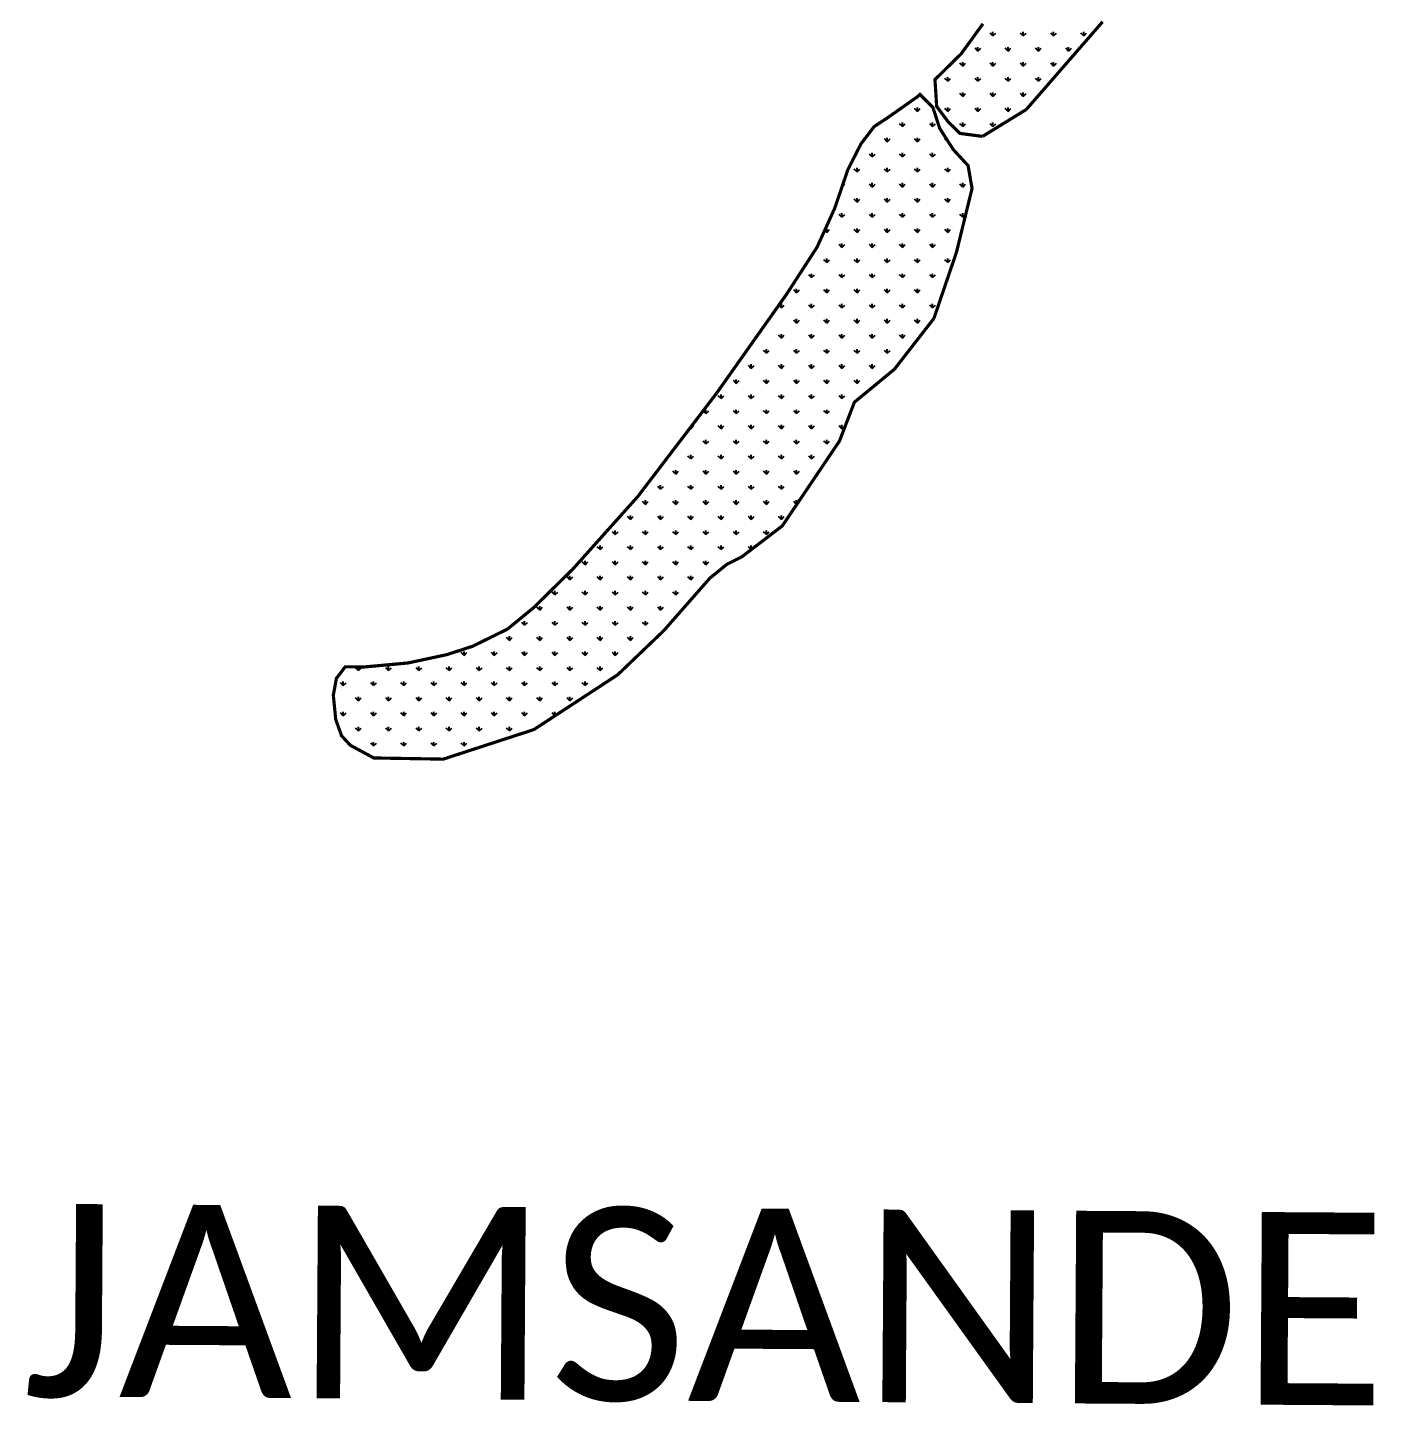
# Model space of a CAD drawing. Header units: metres. Extents: x 325786 to 333768, y 1808927 to 1815015.
# Drawn here: x 328735 to 329996, y 1811924 to 1813213 of the extents above; entities that cross this region are included whole.
import ezdxf

# ---------------------------------------------------------------- set-up
doc = ezdxf.new("R2010")
doc.units = ezdxf.units.M
doc.layers.add('MANGROOVES', color=112, linetype='Continuous')
doc.layers.add('VILLAGE NAME', color=250, linetype='Continuous')

msp = doc.modelspace()

# ---------------------------------------------------------------- linework, layer by layer
at = {"layer": 'MANGROOVES', "linetype": 'Continuous'}
for p, q in [((329639, 1813205.6), (329636.4, 1813208.3)), ((329639, 1813205.6), (329639, 1813209.4)), ((329639, 1813205.6), (329641.7, 1813208.3)), ((329667.3, 1813205.6), (329664.7, 1813208.3)), ((329667.3, 1813205.6), (329667.3, 1813209.4)), ((329667.3, 1813205.6), (329670, 1813208.3)), ((329695.6, 1813205.6), (329693, 1813208.3)), ((329695.6, 1813205.6), (329695.6, 1813209.4)), ((329695.6, 1813205.6), (329698.3, 1813208.3)), ((329723.9, 1813205.6), (329721.2, 1813208.3)), ((329723.9, 1813205.6), (329723.9, 1813209.4)), ((329723.9, 1813205.6), (329726.5, 1813208.3)), ((329624.9, 1813191.5), (329622.2, 1813194.1)), ((329624.9, 1813191.5), (329624.9, 1813195.2)), ((329624.9, 1813191.5), (329627.5, 1813194.1)), ((329653.2, 1813191.5), (329650.5, 1813194.1)), ((329653.2, 1813191.5), (329653.2, 1813195.2)), ((329653.2, 1813191.5), (329655.8, 1813194.1)), ((329681.5, 1813191.5), (329678.8, 1813194.1)), ((329681.5, 1813191.5), (329681.5, 1813195.2)), ((329681.5, 1813191.5), (329684.1, 1813194.1)), ((329709.7, 1813191.5), (329707.1, 1813194.1)), ((329709.7, 1813191.5), (329709.7, 1813195.2)), ((329709.7, 1813191.5), (329712.4, 1813194.1)), ((329610.8, 1813177.4), (329610.8, 1813181.1)), ((329639, 1813177.4), (329639, 1813181.1)), ((329667.3, 1813177.4), (329667.3, 1813181.1)), ((329695.6, 1813177.4), (329695.6, 1813181.1)), ((329610.8, 1813177.4), (329608.1, 1813180)), ((329610.8, 1813177.4), (329613.4, 1813180)), ((329639, 1813177.4), (329636.4, 1813180)), ((329639, 1813177.4), (329641.7, 1813180)), ((329667.3, 1813177.4), (329664.7, 1813180)), ((329667.3, 1813177.4), (329670, 1813180)), ((329695.6, 1813177.4), (329693, 1813180)), ((329695.6, 1813177.4), (329698.3, 1813180)), ((329596.6, 1813163.2), (329594, 1813165.9)), ((329596.6, 1813163.2), (329596.6, 1813167)), ((329596.6, 1813163.2), (329599.3, 1813165.9)), ((329624.9, 1813163.2), (329622.2, 1813165.9)), ((329624.9, 1813163.2), (329624.9, 1813167)), ((329624.9, 1813163.2), (329627.5, 1813165.9)), ((329653.2, 1813163.2), (329650.5, 1813165.9)), ((329653.2, 1813163.2), (329653.2, 1813167)), ((329653.2, 1813163.2), (329655.8, 1813165.9)), ((329681.5, 1813163.2), (329678.8, 1813165.9)), ((329681.5, 1813163.2), (329681.5, 1813167)), ((329681.5, 1813163.2), (329684.1, 1813165.9)), ((329610.8, 1813149.1), (329608.1, 1813151.7)), ((329610.8, 1813149.1), (329610.8, 1813152.8)), ((329610.8, 1813149.1), (329613.4, 1813151.7)), ((329639, 1813149.1), (329636.4, 1813151.7)), ((329639, 1813149.1), (329639, 1813152.8)), ((329639, 1813149.1), (329641.7, 1813151.7)), ((329667.3, 1813149.1), (329664.7, 1813151.7)), ((329667.3, 1813149.1), (329667.3, 1813152.8)), ((329667.3, 1813149.1), (329670, 1813151.7)), ((329568.3, 1813134.9), (329565.7, 1813137.6)), ((329568.3, 1813134.9), (329568.3, 1813138.7)), ((329568.3, 1813134.9), (329571, 1813137.6)), ((329596.6, 1813134.9), (329594, 1813137.6)), ((329596.6, 1813134.9), (329596.6, 1813138.7)), ((329596.6, 1813134.9), (329599.3, 1813137.6)), ((329624.9, 1813134.9), (329622.2, 1813137.6)), ((329624.9, 1813134.9), (329624.9, 1813138.7)), ((329624.9, 1813134.9), (329627.5, 1813137.6)), ((329653.2, 1813134.9), (329650.5, 1813137.6)), ((329653.2, 1813134.9), (329653.2, 1813138.7)), ((329653.2, 1813134.9), (329655.8, 1813137.6)), ((329554.2, 1813120.8), (329551.5, 1813123.4)), ((329554.2, 1813120.8), (329554.2, 1813124.5)), ((329554.2, 1813120.8), (329556.8, 1813123.4)), ((329582.5, 1813120.8), (329579.8, 1813123.4)), ((329582.5, 1813120.8), (329582.5, 1813124.5)), ((329582.5, 1813120.8), (329585.1, 1813123.4)), ((329610.8, 1813120.8), (329608.1, 1813123.4)), ((329610.8, 1813120.8), (329610.8, 1813124.5)), ((329610.8, 1813120.8), (329613.4, 1813123.4)), ((329639, 1813120.8), (329636.4, 1813123.4)), ((329639, 1813120.8), (329639, 1813124.5)), ((329639, 1813120.8), (329641.7, 1813123.4)), ((329540, 1813106.6), (329537.4, 1813109.3)), ((329540, 1813106.6), (329540, 1813110.4)), ((329540, 1813106.6), (329542.7, 1813109.3)), ((329568.3, 1813106.6), (329565.7, 1813109.3)), ((329568.3, 1813106.6), (329568.3, 1813110.4)), ((329568.3, 1813106.6), (329571, 1813109.3)), ((329596.6, 1813106.6), (329594, 1813109.3)), ((329596.6, 1813106.6), (329596.6, 1813107.4)), ((329596.6, 1813106.6), (329596.9, 1813107)), ((329525.9, 1813092.5), (329523.3, 1813095.1)), ((329525.9, 1813092.5), (329525.9, 1813096.2)), ((329525.9, 1813092.5), (329528.6, 1813095.1)), ((329554.2, 1813092.5), (329551.5, 1813095.1)), ((329554.2, 1813092.5), (329554.2, 1813096.2)), ((329554.2, 1813092.5), (329556.8, 1813095.1)), ((329582.5, 1813092.5), (329579.8, 1813095.1)), ((329582.5, 1813092.5), (329582.5, 1813096.2)), ((329582.5, 1813092.5), (329585.1, 1813095.1)), ((329511.8, 1813078.4), (329509.1, 1813081)), ((329511.8, 1813078.4), (329511.8, 1813082.1)), ((329511.8, 1813078.4), (329514.4, 1813081)), ((329540, 1813078.4), (329537.4, 1813081)), ((329540, 1813078.4), (329540, 1813082.1)), ((329540, 1813078.4), (329542.7, 1813081)), ((329568.3, 1813078.4), (329565.7, 1813081)), ((329568.3, 1813078.4), (329568.3, 1813082.1)), ((329568.3, 1813078.4), (329571, 1813081)), ((329596.6, 1813078.4), (329594, 1813081)), ((329596.6, 1813078.4), (329596.6, 1813082.1)), ((329596.6, 1813078.4), (329599.3, 1813081)), ((329497.7, 1813064.3), (329500.3, 1813066.9)), ((329525.9, 1813064.2), (329523.3, 1813066.9)), ((329525.9, 1813064.2), (329525.9, 1813068)), ((329525.9, 1813064.2), (329528.6, 1813066.9)), ((329554.2, 1813064.2), (329551.5, 1813066.9)), ((329554.2, 1813064.2), (329554.2, 1813068)), ((329554.2, 1813064.2), (329556.8, 1813066.9)), ((329582.5, 1813064.2), (329579.8, 1813066.9)), ((329582.5, 1813064.2), (329582.5, 1813068)), ((329582.5, 1813064.2), (329585.1, 1813066.9)), ((329610.8, 1813064.2), (329608.1, 1813066.9)), ((329610.8, 1813064.2), (329610.8, 1813068)), ((329610.8, 1813064.2), (329613.4, 1813066.9)), ((329511.8, 1813050.1), (329509.1, 1813052.7)), ((329511.8, 1813050.1), (329511.8, 1813053.8)), ((329511.8, 1813050.1), (329514.4, 1813052.7)), ((329540, 1813050.1), (329537.4, 1813052.7)), ((329540, 1813050.1), (329540, 1813053.8)), ((329540, 1813050.1), (329542.7, 1813052.7)), ((329568.3, 1813050.1), (329565.7, 1813052.7)), ((329568.3, 1813050.1), (329568.3, 1813053.8)), ((329568.3, 1813050.1), (329571, 1813052.7)), ((329596.6, 1813050.1), (329594, 1813052.7)), ((329596.6, 1813050.1), (329596.6, 1813053.8)), ((329596.6, 1813050.1), (329599.3, 1813052.7)), ((329497.6, 1813035.9), (329495, 1813038.6)), ((329497.6, 1813035.9), (329497.6, 1813039.7)), ((329497.6, 1813035.9), (329500.3, 1813038.6)), ((329525.9, 1813035.9), (329523.3, 1813038.6)), ((329525.9, 1813035.9), (329525.9, 1813039.7)), ((329525.9, 1813035.9), (329528.6, 1813038.6)), ((329554.2, 1813035.9), (329551.5, 1813038.6)), ((329554.2, 1813035.9), (329554.2, 1813039.7)), ((329554.2, 1813035.9), (329556.8, 1813038.6)), ((329582.5, 1813035.9), (329579.8, 1813038.6)), ((329582.5, 1813035.9), (329582.5, 1813039.7)), ((329582.5, 1813035.9), (329585.1, 1813038.6)), ((329610.8, 1813035.9), (329608.1, 1813038.6)), ((329610.8, 1813035.9), (329610.8, 1813039.7)), ((329610.8, 1813035.9), (329613.4, 1813038.6)), ((329483.5, 1813021.8), (329481.5, 1813023.7)), ((329483.5, 1813021.8), (329483.5, 1813025.5)), ((329483.5, 1813021.8), (329486.1, 1813024.4)), ((329511.8, 1813021.8), (329509.1, 1813024.4)), ((329511.8, 1813021.8), (329511.8, 1813025.5)), ((329511.8, 1813021.8), (329514.4, 1813024.4)), ((329540, 1813021.8), (329537.4, 1813024.4)), ((329540, 1813021.8), (329540, 1813025.5)), ((329540, 1813021.8), (329542.7, 1813024.4)), ((329568.3, 1813021.8), (329565.7, 1813024.4)), ((329568.3, 1813021.8), (329568.3, 1813025.5)), ((329568.3, 1813021.8), (329571, 1813024.4)), ((329596.6, 1813021.8), (329594, 1813024.4)), ((329596.6, 1813021.8), (329596.6, 1813025.5)), ((329596.6, 1813021.8), (329599.3, 1813024.4)), ((329497.6, 1813007.6), (329495, 1813010.3)), ((329497.6, 1813007.6), (329497.6, 1813011.4)), ((329497.6, 1813007.6), (329500.3, 1813010.3)), ((329525.9, 1813007.6), (329523.3, 1813010.3)), ((329525.9, 1813007.6), (329525.9, 1813011.4)), ((329525.9, 1813007.6), (329528.6, 1813010.3)), ((329554.2, 1813007.6), (329551.5, 1813010.3)), ((329554.2, 1813007.6), (329554.2, 1813011.4)), ((329554.2, 1813007.6), (329556.8, 1813010.3)), ((329582.5, 1813007.6), (329579.8, 1813010.3)), ((329582.5, 1813007.6), (329582.5, 1813011.4)), ((329582.5, 1813007.6), (329585.1, 1813010.3)), ((329483.5, 1812993.5), (329480.8, 1812996.2)), ((329483.5, 1812993.5), (329483.5, 1812997.3)), ((329483.5, 1812993.5), (329486.1, 1812996.2)), ((329511.8, 1812993.5), (329509.1, 1812996.2)), ((329511.8, 1812993.5), (329511.8, 1812997.3)), ((329511.8, 1812993.5), (329514.4, 1812996.2)), ((329540, 1812993.5), (329537.4, 1812996.2)), ((329540, 1812993.5), (329540, 1812997.3)), ((329540, 1812993.5), (329542.7, 1812996.2)), ((329568.3, 1812993.5), (329565.7, 1812996.2)), ((329568.3, 1812993.5), (329568.3, 1812997.3)), ((329568.3, 1812993.5), (329571, 1812996.2)), ((329596.6, 1812993.5), (329594, 1812996.2)), ((329596.6, 1812993.5), (329596.6, 1812997.3)), ((329596.6, 1812993.5), (329599.3, 1812996.2)), ((329469.3, 1812979.4), (329466.7, 1812982)), ((329469.3, 1812979.4), (329469.3, 1812983.1)), ((329469.3, 1812979.4), (329472, 1812982)), ((329497.6, 1812979.4), (329495, 1812982)), ((329497.6, 1812979.4), (329497.6, 1812983.1)), ((329497.6, 1812979.4), (329500.3, 1812982)), ((329525.9, 1812979.4), (329523.3, 1812982)), ((329525.9, 1812979.4), (329525.9, 1812983.1)), ((329525.9, 1812979.4), (329528.6, 1812982)), ((329554.2, 1812979.4), (329551.5, 1812982)), ((329554.2, 1812979.4), (329554.2, 1812983.1)), ((329554.2, 1812979.4), (329556.8, 1812982)), ((329582.5, 1812979.4), (329579.8, 1812982)), ((329582.5, 1812979.4), (329582.5, 1812983.1)), ((329582.5, 1812979.4), (329585.1, 1812982)), ((329455.2, 1812965.2), (329452.5, 1812967.9)), ((329455.2, 1812965.2), (329455.2, 1812969)), ((329455.2, 1812965.2), (329457.8, 1812967.9)), ((329483.5, 1812965.2), (329480.8, 1812967.9)), ((329483.5, 1812965.2), (329483.5, 1812969)), ((329483.5, 1812965.2), (329486.1, 1812967.9)), ((329511.8, 1812965.2), (329509.1, 1812967.9)), ((329511.8, 1812965.2), (329511.8, 1812969)), ((329511.8, 1812965.2), (329514.4, 1812967.9)), ((329540, 1812965.2), (329537.4, 1812967.9)), ((329540, 1812965.2), (329540, 1812969)), ((329540, 1812965.2), (329542.7, 1812967.9)), ((329568.3, 1812965.2), (329565.7, 1812967.9)), ((329568.3, 1812965.2), (329568.3, 1812969)), ((329568.3, 1812965.2), (329571, 1812967.9)), ((329441, 1812951.1), (329438.6, 1812953.6)), ((329441, 1812951.1), (329441, 1812954.8)), ((329441, 1812951.1), (329443.7, 1812953.7)), ((329469.3, 1812951.1), (329466.7, 1812953.7)), ((329469.3, 1812951.1), (329469.3, 1812954.8)), ((329469.3, 1812951.1), (329472, 1812953.7)), ((329497.6, 1812951.1), (329495, 1812953.7)), ((329497.6, 1812951.1), (329497.6, 1812954.8)), ((329497.6, 1812951.1), (329500.3, 1812953.7)), ((329525.9, 1812951.1), (329523.3, 1812953.7)), ((329525.9, 1812951.1), (329525.9, 1812954.8)), ((329525.9, 1812951.1), (329528.6, 1812953.7)), ((329554.2, 1812951.1), (329551.5, 1812953.7)), ((329554.2, 1812951.1), (329554.2, 1812954.8)), ((329554.2, 1812951.1), (329556.8, 1812953.7)), ((329582.5, 1812951.1), (329579.8, 1812953.7)), ((329582.5, 1812951.1), (329582.5, 1812954.8)), ((329582.5, 1812951.1), (329585.1, 1812953.7)), ((329426.9, 1812936.9), (329426.8, 1812937)), ((329426.9, 1812936.9), (329429.6, 1812939.6)), ((329426.9, 1812936.9), (329426.9, 1812937.1)), ((329455.2, 1812936.9), (329452.5, 1812939.6)), ((329455.2, 1812936.9), (329455.2, 1812940.7)), ((329455.2, 1812936.9), (329457.8, 1812939.6)), ((329483.5, 1812936.9), (329480.8, 1812939.6)), ((329483.5, 1812936.9), (329483.5, 1812940.7)), ((329483.5, 1812936.9), (329486.1, 1812939.6)), ((329511.8, 1812936.9), (329509.1, 1812939.6)), ((329511.8, 1812936.9), (329511.8, 1812940.7)), ((329511.8, 1812936.9), (329514.4, 1812939.6)), ((329540, 1812936.9), (329537.4, 1812939.6)), ((329540, 1812936.9), (329540, 1812940.7)), ((329540, 1812936.9), (329542.7, 1812939.6)), ((329568.3, 1812936.9), (329565.7, 1812939.6)), ((329568.3, 1812936.9), (329568.3, 1812940.7)), ((329568.3, 1812936.9), (329571, 1812939.6)), ((329441, 1812922.8), (329438.4, 1812925.4)), ((329441, 1812922.8), (329441, 1812926.5)), ((329441, 1812922.8), (329443.7, 1812925.4)), ((329469.3, 1812922.8), (329466.7, 1812925.4)), ((329469.3, 1812922.8), (329469.3, 1812926.5)), ((329469.3, 1812922.8), (329472, 1812925.4)), ((329497.6, 1812922.8), (329495, 1812925.4)), ((329497.6, 1812922.8), (329497.6, 1812926.5)), ((329497.6, 1812922.8), (329500.3, 1812925.4)), ((329525.9, 1812922.8), (329523.3, 1812925.4)), ((329525.9, 1812922.8), (329525.9, 1812926.5)), ((329525.9, 1812922.8), (329528.6, 1812925.4)), ((329554.2, 1812922.8), (329551.5, 1812925.4)), ((329554.2, 1812922.8), (329554.2, 1812926.5)), ((329554.2, 1812922.8), (329556.8, 1812925.4)), ((329426.9, 1812908.6), (329424.3, 1812911.3)), ((329426.9, 1812908.7), (329426.9, 1812912.4)), ((329426.9, 1812908.6), (329429.6, 1812911.3)), ((329455.2, 1812908.6), (329452.5, 1812911.3)), ((329455.2, 1812908.7), (329455.2, 1812912.4)), ((329455.2, 1812908.6), (329457.8, 1812911.3)), ((329483.5, 1812908.6), (329480.8, 1812911.3)), ((329483.5, 1812908.7), (329483.5, 1812912.4)), ((329483.5, 1812908.6), (329486.1, 1812911.3)), ((329511.8, 1812908.6), (329509.1, 1812911.3)), ((329511.8, 1812908.7), (329511.8, 1812912.4)), ((329511.8, 1812908.6), (329514.4, 1812911.3)), ((329540, 1812908.6), (329537.4, 1812911.3)), ((329540, 1812908.7), (329540, 1812912.4)), ((329540, 1812908.6), (329542.7, 1812911.3)), ((329412.8, 1812894.5), (329410.1, 1812897.2)), ((329412.8, 1812894.5), (329412.8, 1812898.3)), ((329412.8, 1812894.5), (329415.4, 1812897.2)), ((329441, 1812894.5), (329438.4, 1812897.2)), ((329441, 1812894.5), (329441, 1812898.3)), ((329441, 1812894.5), (329443.7, 1812897.2)), ((329469.3, 1812894.5), (329466.7, 1812897.2)), ((329469.3, 1812894.5), (329469.3, 1812898.3)), ((329469.3, 1812894.5), (329472, 1812897.2)), ((329497.6, 1812894.5), (329495, 1812897.2)), ((329497.6, 1812894.5), (329497.6, 1812898.3)), ((329497.6, 1812894.5), (329500.3, 1812897.2)), ((329525.9, 1812894.5), (329523.3, 1812897.2)), ((329525.9, 1812894.5), (329525.9, 1812898.3)), ((329525.9, 1812894.5), (329528.6, 1812897.2)), ((329398.6, 1812880.4), (329398.6, 1812884.1)), ((329426.9, 1812880.4), (329426.9, 1812884.1)), ((329455.2, 1812880.4), (329455.2, 1812884.1)), ((329483.5, 1812880.4), (329483.5, 1812884.1)), ((329511.8, 1812880.4), (329511.8, 1812884.1)), ((329398.6, 1812880.4), (329396, 1812883)), ((329398.6, 1812880.4), (329401.3, 1812883)), ((329426.9, 1812880.4), (329424.3, 1812883)), ((329426.9, 1812880.4), (329429.6, 1812883)), ((329455.2, 1812880.4), (329452.5, 1812883)), ((329455.2, 1812880.4), (329457.8, 1812883)), ((329483.5, 1812880.4), (329480.8, 1812883)), ((329483.5, 1812880.4), (329486.1, 1812883)), ((329511.8, 1812880.4), (329509.1, 1812883)), ((329511.8, 1812880.4), (329514.4, 1812883)), ((329384.5, 1812866.2), (329381.8, 1812868.9)), ((329384.5, 1812866.2), (329384.5, 1812870)), ((329384.5, 1812866.2), (329387.1, 1812868.9)), ((329412.8, 1812866.2), (329410.1, 1812868.9)), ((329412.8, 1812866.2), (329412.8, 1812870)), ((329412.8, 1812866.2), (329415.4, 1812868.9)), ((329441, 1812866.2), (329438.4, 1812868.9)), ((329441, 1812866.2), (329441, 1812870)), ((329441, 1812866.2), (329443.7, 1812868.9)), ((329469.3, 1812866.2), (329466.7, 1812868.9)), ((329469.3, 1812866.2), (329469.3, 1812870)), ((329469.3, 1812866.2), (329472, 1812868.9)), ((329497.6, 1812866.2), (329495, 1812868.9)), ((329497.6, 1812866.2), (329497.6, 1812870)), ((329497.6, 1812866.2), (329500.3, 1812868.9)), ((329370.3, 1812852.1), (329367.7, 1812854.7)), ((329370.3, 1812852.1), (329370.3, 1812855.8)), ((329370.3, 1812852.1), (329373, 1812854.7)), ((329398.6, 1812852.1), (329396, 1812854.7)), ((329398.6, 1812852.1), (329398.6, 1812855.8)), ((329398.6, 1812852.1), (329401.3, 1812854.7)), ((329426.9, 1812852.1), (329424.3, 1812854.7)), ((329426.9, 1812852.1), (329426.9, 1812855.8)), ((329426.9, 1812852.1), (329429.6, 1812854.7)), ((329455.2, 1812852.1), (329452.5, 1812854.7)), ((329455.2, 1812852.1), (329455.2, 1812855.8)), ((329455.2, 1812852.1), (329457.8, 1812854.7)), ((329483.5, 1812852.1), (329480.8, 1812854.7)), ((329483.5, 1812852.1), (329483.5, 1812855.8)), ((329483.5, 1812852.1), (329486.1, 1812854.7)), ((329356.2, 1812837.9), (329355.5, 1812838.6)), ((329356.2, 1812837.9), (329358.8, 1812840.6)), ((329356.2, 1812837.9), (329356.2, 1812839.5)), ((329384.5, 1812837.9), (329381.8, 1812840.6)), ((329384.5, 1812837.9), (329384.5, 1812841.7)), ((329384.5, 1812837.9), (329387.1, 1812840.6)), ((329412.8, 1812837.9), (329410.1, 1812840.6)), ((329412.8, 1812837.9), (329412.8, 1812841.7)), ((329412.8, 1812837.9), (329415.4, 1812840.6)), ((329441, 1812837.9), (329438.4, 1812840.6)), ((329441, 1812837.9), (329441, 1812841.7)), ((329441, 1812837.9), (329443.7, 1812840.6)), ((329469.3, 1812837.9), (329466.7, 1812840.6)), ((329469.3, 1812837.9), (329469.3, 1812841.7)), ((329469.3, 1812837.9), (329472, 1812840.6)), ((329497.6, 1812837.9), (329495, 1812840.6)), ((329497.6, 1812837.9), (329497.6, 1812841.7)), ((329497.6, 1812837.9), (329500.3, 1812840.6)), ((329370.3, 1812823.8), (329367.7, 1812826.4)), ((329370.3, 1812823.8), (329370.3, 1812827.5)), ((329370.3, 1812823.8), (329373, 1812826.4)), ((329398.6, 1812823.8), (329396, 1812826.4)), ((329398.6, 1812823.8), (329398.6, 1812827.5)), ((329398.6, 1812823.8), (329401.3, 1812826.4)), ((329426.9, 1812823.8), (329424.3, 1812826.4)), ((329426.9, 1812823.8), (329426.9, 1812827.5)), ((329426.9, 1812823.8), (329429.6, 1812826.4)), ((329455.2, 1812823.8), (329452.5, 1812826.4)), ((329455.2, 1812823.8), (329455.2, 1812827.5)), ((329455.2, 1812823.8), (329457.8, 1812826.4)), ((329483.5, 1812823.8), (329480.8, 1812826.4)), ((329483.5, 1812823.8), (329483.5, 1812827.5)), ((329483.5, 1812823.8), (329486.1, 1812826.4)), ((329356.2, 1812809.7), (329353.5, 1812812.3)), ((329356.2, 1812809.7), (329356.2, 1812813.4)), ((329356.2, 1812809.7), (329358.8, 1812812.3)), ((329384.5, 1812809.7), (329381.8, 1812812.3)), ((329384.5, 1812809.7), (329384.5, 1812813.4)), ((329384.5, 1812809.7), (329387.1, 1812812.3)), ((329412.8, 1812809.7), (329410.1, 1812812.3)), ((329412.8, 1812809.7), (329412.8, 1812813.4)), ((329412.8, 1812809.7), (329415.4, 1812812.3)), ((329441, 1812809.7), (329438.4, 1812812.3)), ((329441, 1812809.7), (329441, 1812813.4)), ((329441, 1812809.7), (329443.7, 1812812.3)), ((329469.3, 1812809.7), (329466.7, 1812812.3)), ((329469.3, 1812809.7), (329469.3, 1812813.4)), ((329469.3, 1812809.7), (329472, 1812812.3)), ((329342.1, 1812795.5), (329339.4, 1812798.2)), ((329342.1, 1812795.5), (329342.1, 1812799.3)), ((329342.1, 1812795.5), (329344.7, 1812798.2)), ((329370.3, 1812795.5), (329367.7, 1812798.2)), ((329370.3, 1812795.5), (329370.3, 1812799.3)), ((329370.3, 1812795.5), (329373, 1812798.2)), ((329398.6, 1812795.5), (329396, 1812798.2)), ((329398.6, 1812795.5), (329398.6, 1812799.3)), ((329398.6, 1812795.5), (329401.3, 1812798.2)), ((329426.9, 1812795.5), (329424.3, 1812798.2)), ((329426.9, 1812795.5), (329426.9, 1812799.3)), ((329426.9, 1812795.5), (329429.6, 1812798.2)), ((329455.2, 1812795.5), (329452.5, 1812798.2)), ((329455.2, 1812795.5), (329455.2, 1812799.3)), ((329455.2, 1812795.5), (329457.8, 1812798.2)), ((329327.9, 1812781.4), (329325.3, 1812784)), ((329327.9, 1812781.4), (329327.9, 1812785.1)), ((329327.9, 1812781.4), (329330.6, 1812784)), ((329356.2, 1812781.4), (329353.5, 1812784)), ((329356.2, 1812781.4), (329356.2, 1812785.1)), ((329356.2, 1812781.4), (329358.8, 1812784)), ((329384.5, 1812781.4), (329381.8, 1812784)), ((329384.5, 1812781.4), (329384.5, 1812785.1)), ((329384.5, 1812781.4), (329387.1, 1812784)), ((329412.8, 1812781.4), (329410.1, 1812784)), ((329412.8, 1812781.4), (329412.8, 1812785.1)), ((329412.8, 1812781.4), (329415.4, 1812784)), ((329441, 1812781.4), (329438.4, 1812784)), ((329441, 1812781.4), (329441, 1812785.1)), ((329441, 1812781.4), (329443.7, 1812784)), ((329466.7, 1812784), (329466.7, 1812784)), ((329313.8, 1812767.2), (329311.1, 1812769.9)), ((329313.8, 1812767.2), (329313.8, 1812771)), ((329313.8, 1812767.2), (329316.4, 1812769.9)), ((329342.1, 1812767.2), (329339.4, 1812769.9)), ((329342.1, 1812767.2), (329342.1, 1812771)), ((329342.1, 1812767.2), (329344.7, 1812769.9)), ((329370.3, 1812767.2), (329367.7, 1812769.9)), ((329370.3, 1812767.2), (329370.3, 1812771)), ((329370.3, 1812767.2), (329373, 1812769.9)), ((329398.6, 1812767.2), (329396, 1812769.9)), ((329398.6, 1812767.2), (329398.6, 1812771)), ((329398.6, 1812767.2), (329401.3, 1812769.9)), ((329426.9, 1812767.2), (329424.3, 1812769.9)), ((329426.9, 1812767.2), (329426.9, 1812771)), ((329426.9, 1812767.2), (329429.6, 1812769.9)), ((329455.2, 1812767.2), (329452.5, 1812769.9)), ((329455.2, 1812767.2), (329455.2, 1812771)), ((329455.2, 1812767.2), (329455.9, 1812768)), ((329299.6, 1812753.1), (329297, 1812755.7)), ((329299.6, 1812753.1), (329299.6, 1812756.8)), ((329299.6, 1812753.1), (329302.3, 1812755.7)), ((329327.9, 1812753.1), (329325.3, 1812755.7)), ((329327.9, 1812753.1), (329327.9, 1812756.8)), ((329327.9, 1812753.1), (329330.6, 1812755.7)), ((329356.2, 1812753.1), (329353.5, 1812755.7)), ((329356.2, 1812753.1), (329356.2, 1812756.8)), ((329356.2, 1812753.1), (329358.8, 1812755.7)), ((329384.5, 1812753.1), (329381.8, 1812755.7)), ((329384.5, 1812753.1), (329384.5, 1812756.8)), ((329384.5, 1812753.1), (329387.1, 1812755.7)), ((329412.8, 1812753.1), (329410.1, 1812755.7)), ((329412.8, 1812753.1), (329412.8, 1812756.8)), ((329412.8, 1812753.1), (329415.4, 1812755.7)), ((329441, 1812753.1), (329438.4, 1812755.7)), ((329441, 1812753.1), (329441, 1812756.8)), ((329441, 1812753.1), (329443.7, 1812755.7)), ((329285.5, 1812738.9), (329285.5, 1812742.7)), ((329313.8, 1812738.9), (329313.8, 1812742.7)), ((329342.1, 1812738.9), (329342.1, 1812742.7)), ((329370.3, 1812738.9), (329370.3, 1812742.7)), ((329398.6, 1812738.9), (329398.6, 1812742.7)), ((329426.9, 1812738.9), (329426.9, 1812742.7)), ((329285.5, 1812738.9), (329282.8, 1812741.6)), ((329285.5, 1812738.9), (329288.1, 1812741.6)), ((329313.8, 1812738.9), (329311.1, 1812741.6)), ((329313.8, 1812738.9), (329316.4, 1812741.6)), ((329342.1, 1812738.9), (329339.4, 1812741.6)), ((329342.1, 1812738.9), (329344.7, 1812741.6)), ((329370.3, 1812738.9), (329367.7, 1812741.6)), ((329370.3, 1812738.9), (329373, 1812741.6)), ((329398.6, 1812738.9), (329396, 1812741.6)), ((329398.6, 1812738.9), (329401.3, 1812741.6)), ((329426.9, 1812738.9), (329424.3, 1812741.6)), ((329426.9, 1812738.9), (329429.6, 1812741.6)), ((329271.3, 1812724.8), (329268.7, 1812727.5)), ((329271.3, 1812724.8), (329271.3, 1812728.6)), ((329271.3, 1812724.8), (329274, 1812727.5)), ((329299.6, 1812724.8), (329297, 1812727.5)), ((329299.6, 1812724.8), (329299.6, 1812728.6)), ((329299.6, 1812724.8), (329302.3, 1812727.5)), ((329327.9, 1812724.8), (329325.3, 1812727.5)), ((329327.9, 1812724.8), (329327.9, 1812728.6)), ((329327.9, 1812724.8), (329330.6, 1812727.5)), ((329356.2, 1812724.8), (329353.5, 1812727.5)), ((329356.2, 1812724.8), (329356.2, 1812728.6)), ((329356.2, 1812724.8), (329358.8, 1812727.5)), ((329384.5, 1812724.8), (329381.8, 1812727.5)), ((329384.5, 1812724.8), (329384.5, 1812728.6)), ((329384.5, 1812724.8), (329387.1, 1812727.5)), ((329412.7, 1812724.8), (329410.1, 1812727.5)), ((329412.8, 1812724.9), (329412.8, 1812728.6)), ((329413, 1812725.1), (329415.4, 1812727.5)), ((329257.2, 1812710.7), (329254.5, 1812713.3)), ((329257.2, 1812710.7), (329257.2, 1812714.4)), ((329257.2, 1812710.7), (329259.9, 1812713.3)), ((329285.5, 1812710.7), (329282.8, 1812713.3)), ((329285.5, 1812710.7), (329285.5, 1812714.4)), ((329285.5, 1812710.7), (329288.1, 1812713.3)), ((329313.8, 1812710.7), (329311.1, 1812713.3)), ((329313.8, 1812710.7), (329313.8, 1812714.4)), ((329313.8, 1812710.7), (329316.4, 1812713.3)), ((329342.1, 1812710.7), (329339.4, 1812713.3)), ((329342.1, 1812710.7), (329342.1, 1812714.4)), ((329342.1, 1812710.7), (329344.7, 1812713.3)), ((329370.3, 1812710.7), (329367.7, 1812713.3)), ((329370.3, 1812710.7), (329370.3, 1812714.4)), ((329370.3, 1812710.7), (329373, 1812713.3)), ((329243.1, 1812696.5), (329240.4, 1812699.2)), ((329243.1, 1812696.5), (329243.1, 1812700.3)), ((329243.1, 1812696.5), (329245.7, 1812699.2)), ((329271.3, 1812696.5), (329268.7, 1812699.2)), ((329271.3, 1812696.5), (329271.3, 1812700.3)), ((329271.3, 1812696.5), (329274, 1812699.2)), ((329299.6, 1812696.5), (329297, 1812699.2)), ((329299.6, 1812696.5), (329299.6, 1812700.3)), ((329299.6, 1812696.5), (329302.3, 1812699.2)), ((329327.9, 1812696.5), (329325.3, 1812699.2)), ((329327.9, 1812696.5), (329327.9, 1812700.3)), ((329327.9, 1812696.5), (329330.6, 1812699.2)), ((329356.2, 1812696.5), (329353.5, 1812699.2)), ((329356.2, 1812696.5), (329356.2, 1812700.3)), ((329356.2, 1812696.5), (329358.8, 1812699.2)), ((329228.9, 1812682.4), (329226.3, 1812685)), ((329228.9, 1812682.4), (329228.9, 1812686.1)), ((329228.9, 1812682.4), (329231.6, 1812685)), ((329257.2, 1812682.4), (329254.5, 1812685)), ((329257.2, 1812682.4), (329257.2, 1812686.1)), ((329257.2, 1812682.4), (329259.9, 1812685)), ((329285.5, 1812682.4), (329282.8, 1812685)), ((329285.5, 1812682.4), (329285.5, 1812686.1)), ((329285.5, 1812682.4), (329288.1, 1812685)), ((329313.8, 1812682.4), (329311.1, 1812685)), ((329313.8, 1812682.4), (329313.8, 1812686.1)), ((329313.8, 1812682.4), (329316.4, 1812685)), ((329342.1, 1812682.4), (329339.4, 1812685)), ((329342.1, 1812682.4), (329342.1, 1812686.1)), ((329342.1, 1812682.4), (329344.7, 1812685)), ((329214.8, 1812668.2), (329212.1, 1812670.9)), ((329214.8, 1812668.2), (329214.8, 1812672)), ((329214.8, 1812668.2), (329217.4, 1812670.9)), ((329243.1, 1812668.2), (329240.4, 1812670.9)), ((329243.1, 1812668.2), (329243.1, 1812672)), ((329243.1, 1812668.2), (329245.7, 1812670.9)), ((329271.3, 1812668.2), (329268.7, 1812670.9)), ((329271.3, 1812668.2), (329271.3, 1812672)), ((329271.3, 1812668.2), (329274, 1812670.9)), ((329299.6, 1812668.2), (329297, 1812670.9)), ((329299.6, 1812668.2), (329299.6, 1812672)), ((329299.6, 1812668.2), (329302.3, 1812670.9)), ((329327.9, 1812668.2), (329325.3, 1812670.9)), ((329327.9, 1812668.2), (329327.9, 1812672)), ((329327.9, 1812668.2), (329330.6, 1812670.9)), ((329200.6, 1812654.1), (329198, 1812656.7)), ((329200.6, 1812654.1), (329200.6, 1812657.8)), ((329200.6, 1812654.1), (329203.3, 1812656.7)), ((329228.9, 1812654.1), (329226.3, 1812656.7)), ((329228.9, 1812654.1), (329228.9, 1812657.8)), ((329228.9, 1812654.1), (329231.6, 1812656.7)), ((329257.2, 1812654.1), (329254.5, 1812656.7)), ((329257.2, 1812654.1), (329257.2, 1812657.8)), ((329257.2, 1812654.1), (329259.9, 1812656.7)), ((329285.5, 1812654.1), (329282.8, 1812656.7)), ((329285.5, 1812654.1), (329285.5, 1812657.8)), ((329285.5, 1812654.1), (329288.1, 1812656.7)), ((329313.8, 1812654.1), (329311.1, 1812656.7)), ((329313.8, 1812654.1), (329313.8, 1812657.8)), ((329313.8, 1812654.1), (329316.4, 1812656.7)), ((329186.5, 1812639.9), (329183.8, 1812642.6)), ((329186.5, 1812640), (329186.5, 1812643.7)), ((329186.5, 1812639.9), (329189.1, 1812642.6)), ((329214.8, 1812639.9), (329212.1, 1812642.6)), ((329214.8, 1812640), (329214.8, 1812643.7)), ((329214.8, 1812639.9), (329217.4, 1812642.6)), ((329243.1, 1812639.9), (329240.4, 1812642.6)), ((329243.1, 1812640), (329243.1, 1812643.7)), ((329243.1, 1812639.9), (329245.7, 1812642.6)), ((329271.3, 1812639.9), (329268.7, 1812642.6)), ((329271.3, 1812640), (329271.3, 1812643.7)), ((329271.3, 1812639.9), (329274, 1812642.6)), ((329299.6, 1812639.9), (329297, 1812642.6)), ((329299.6, 1812640), (329299.6, 1812643.7)), ((329299.6, 1812639.9), (329302.3, 1812642.6)), ((329144.1, 1812625.8), (329141.4, 1812628.5)), ((329144.1, 1812625.8), (329144.1, 1812629.6)), ((329144.1, 1812625.8), (329146.7, 1812628.5)), ((329172.3, 1812625.8), (329169.7, 1812628.5)), ((329172.3, 1812625.8), (329172.3, 1812629.6)), ((329172.3, 1812625.8), (329175, 1812628.5)), ((329200.6, 1812625.8), (329198, 1812628.5)), ((329200.6, 1812625.8), (329200.6, 1812629.6)), ((329200.6, 1812625.8), (329203.3, 1812628.5)), ((329228.9, 1812625.8), (329226.3, 1812628.5)), ((329228.9, 1812625.8), (329228.9, 1812629.6)), ((329228.9, 1812625.8), (329231.6, 1812628.5)), ((329257.2, 1812625.8), (329254.5, 1812628.5)), ((329257.2, 1812625.8), (329257.2, 1812629.6)), ((329257.2, 1812625.8), (329259.9, 1812628.5)), ((329285.5, 1812625.8), (329282.8, 1812628.5)), ((329285.5, 1812625.8), (329285.5, 1812629.6)), ((329285.5, 1812625.8), (329288.1, 1812628.5)), ((329045.1, 1812611.7), (329042.4, 1812614.3)), ((329045.1, 1812611.7), (329045.1, 1812615)), ((329045.1, 1812611.7), (329047.7, 1812614.3)), ((329073.4, 1812611.7), (329070.7, 1812614.3)), ((329073.4, 1812611.7), (329073.4, 1812615.4)), ((329073.4, 1812611.7), (329076, 1812614.3)), ((329101.6, 1812611.7), (329099, 1812614.3)), ((329101.6, 1812611.7), (329101.6, 1812615.4)), ((329101.6, 1812611.7), (329104.3, 1812614.3)), ((329129.9, 1812611.7), (329127.3, 1812614.3)), ((329129.9, 1812611.7), (329129.9, 1812615.4)), ((329129.9, 1812611.7), (329132.6, 1812614.3)), ((329158.2, 1812611.7), (329155.6, 1812614.3)), ((329158.2, 1812611.7), (329158.2, 1812615.4)), ((329158.2, 1812611.7), (329160.9, 1812614.3)), ((329186.5, 1812611.7), (329183.8, 1812614.3)), ((329186.5, 1812611.7), (329186.5, 1812615.4)), ((329186.5, 1812611.7), (329189.1, 1812614.3)), ((329214.8, 1812611.7), (329212.1, 1812614.3)), ((329214.8, 1812611.7), (329214.8, 1812615.4)), ((329214.8, 1812611.7), (329217.4, 1812614.3)), ((329243.1, 1812611.7), (329240.4, 1812614.3)), ((329243.1, 1812611.7), (329243.1, 1812615.4)), ((329243.1, 1812611.7), (329245.7, 1812614.3)), ((329271.3, 1812611.7), (329268.7, 1812614.3)), ((329271.3, 1812611.7), (329271.3, 1812615.4)), ((329271.3, 1812611.7), (329274, 1812614.3)), ((329030.9, 1812597.5), (329028.3, 1812600.2)), ((329030.9, 1812597.5), (329030.9, 1812601.3)), ((329030.9, 1812597.5), (329033.6, 1812600.2)), ((329059.2, 1812597.5), (329056.6, 1812600.2)), ((329059.2, 1812597.5), (329059.2, 1812601.3)), ((329059.2, 1812597.5), (329061.9, 1812600.2)), ((329087.5, 1812597.5), (329084.8, 1812600.2)), ((329087.5, 1812597.5), (329087.5, 1812601.3)), ((329087.5, 1812597.5), (329090.1, 1812600.2)), ((329115.8, 1812597.5), (329113.1, 1812600.2)), ((329115.8, 1812597.5), (329115.8, 1812601.3)), ((329115.8, 1812597.5), (329118.4, 1812600.2)), ((329144.1, 1812597.5), (329141.4, 1812600.2)), ((329144.1, 1812597.5), (329144.1, 1812601.3)), ((329144.1, 1812597.5), (329146.7, 1812600.2)), ((329172.3, 1812597.5), (329169.7, 1812600.2)), ((329172.3, 1812597.5), (329172.3, 1812601.3)), ((329172.3, 1812597.5), (329175, 1812600.2)), ((329200.6, 1812597.5), (329198, 1812600.2)), ((329200.6, 1812597.5), (329200.6, 1812601.3)), ((329200.6, 1812597.5), (329203.3, 1812600.2)), ((329228.9, 1812597.5), (329226.3, 1812600.2)), ((329228.9, 1812597.5), (329228.9, 1812601.3)), ((329228.9, 1812597.5), (329231.6, 1812600.2)), ((329257.2, 1812597.5), (329254.5, 1812600.2)), ((329257.2, 1812597.5), (329257.2, 1812601.3)), ((329257.2, 1812597.5), (329259.9, 1812600.2)), ((329045.1, 1812583.4), (329045.1, 1812587.1)), ((329073.4, 1812583.4), (329073.4, 1812587.1)), ((329101.6, 1812583.4), (329101.6, 1812587.1)), ((329129.9, 1812583.4), (329129.9, 1812587.1)), ((329158.2, 1812583.4), (329158.2, 1812587.1)), ((329186.5, 1812583.4), (329186.5, 1812587.1)), ((329214.8, 1812583.4), (329214.8, 1812587.1)), ((329243.1, 1812583.4), (329243.1, 1812587.1)), ((329045.1, 1812583.4), (329042.4, 1812586)), ((329045.1, 1812583.4), (329047.7, 1812586)), ((329073.4, 1812583.4), (329070.7, 1812586)), ((329073.4, 1812583.4), (329076, 1812586)), ((329101.6, 1812583.4), (329099, 1812586)), ((329101.6, 1812583.4), (329104.3, 1812586)), ((329129.9, 1812583.4), (329127.3, 1812586)), ((329129.9, 1812583.4), (329132.6, 1812586)), ((329158.2, 1812583.4), (329155.6, 1812586)), ((329158.2, 1812583.4), (329160.9, 1812586)), ((329186.5, 1812583.4), (329183.8, 1812586)), ((329186.5, 1812583.4), (329189.1, 1812586)), ((329214.8, 1812583.4), (329212.1, 1812586)), ((329214.8, 1812583.4), (329217.4, 1812586)), ((329243.1, 1812583.4), (329240.4, 1812586)), ((329243.1, 1812583.4), (329245.7, 1812586)), ((329030.9, 1812569.2), (329028.3, 1812571.9)), ((329030.9, 1812569.2), (329030.9, 1812573)), ((329030.9, 1812569.2), (329033.6, 1812571.9)), ((329059.2, 1812569.2), (329056.6, 1812571.9)), ((329059.2, 1812569.2), (329059.2, 1812573)), ((329059.2, 1812569.2), (329061.9, 1812571.9)), ((329087.5, 1812569.2), (329084.8, 1812571.9)), ((329087.5, 1812569.2), (329087.5, 1812573)), ((329087.5, 1812569.2), (329090.1, 1812571.9)), ((329115.8, 1812569.2), (329113.1, 1812571.9)), ((329115.8, 1812569.2), (329115.8, 1812573)), ((329115.8, 1812569.2), (329118.4, 1812571.9)), ((329144.1, 1812569.2), (329141.4, 1812571.9)), ((329144.1, 1812569.2), (329144.1, 1812573)), ((329144.1, 1812569.2), (329146.7, 1812571.9)), ((329172.3, 1812569.2), (329169.7, 1812571.9)), ((329172.3, 1812569.2), (329172.3, 1812573)), ((329172.3, 1812569.2), (329175, 1812571.9)), ((329200.6, 1812569.2), (329198, 1812571.9)), ((329200.6, 1812569.2), (329200.6, 1812573)), ((329200.6, 1812569.2), (329203.3, 1812571.9)), ((329228.9, 1812569.2), (329226.3, 1812571.9)), ((329228.9, 1812569.2), (329228.9, 1812573)), ((329228.9, 1812569.2), (329231.6, 1812571.9)), ((329045.1, 1812555.1), (329042.4, 1812557.7)), ((329045.1, 1812555.1), (329045.1, 1812558.8)), ((329045.1, 1812555.1), (329047.7, 1812557.7)), ((329073.4, 1812555.1), (329070.7, 1812557.7)), ((329073.4, 1812555.1), (329073.4, 1812558.8)), ((329073.4, 1812555.1), (329076, 1812557.7)), ((329101.6, 1812555.1), (329099, 1812557.7)), ((329101.6, 1812555.1), (329101.6, 1812558.8)), ((329101.6, 1812555.1), (329104.3, 1812557.7)), ((329129.9, 1812555.1), (329127.3, 1812557.7)), ((329129.9, 1812555.1), (329129.9, 1812558.8)), ((329129.9, 1812555.1), (329132.6, 1812557.7)), ((329158.2, 1812555.1), (329155.6, 1812557.7)), ((329158.2, 1812555.1), (329158.2, 1812558.8)), ((329158.2, 1812555.1), (329160.9, 1812557.7)), ((329186.5, 1812555.1), (329183.8, 1812557.7)), ((329186.5, 1812555.1), (329186.5, 1812558.8)), ((329186.5, 1812555.1), (329189.1, 1812557.7)), ((329059.2, 1812541), (329056.6, 1812543.6)), ((329059.2, 1812541), (329059.2, 1812544.7)), ((329059.2, 1812541), (329061.9, 1812543.6)), ((329087.5, 1812541), (329084.8, 1812543.6)), ((329087.5, 1812541), (329087.5, 1812544.7)), ((329087.5, 1812541), (329090.1, 1812543.6)), ((329115.8, 1812541), (329113.1, 1812543.6)), ((329115.8, 1812541), (329115.8, 1812544.7)), ((329115.8, 1812541), (329118.4, 1812543.6)), ((329144.1, 1812541), (329141.4, 1812543.6)), ((329144.1, 1812541), (329144.1, 1812544.7)), ((329144.1, 1812541), (329146.7, 1812543.6)), ((329169.8, 1812543.5), (329169.7, 1812543.6)), ((329172.3, 1812544.3), (329172.3, 1812544.7)), ((329073.4, 1812529.5), (329073.4, 1812530.6)), ((329099.3, 1812529.1), (329099, 1812529.5)), ((329101.6, 1812529.1), (329101.6, 1812530.6)), ((329103.9, 1812529), (329104.3, 1812529.5)), ((329129.9, 1812530.5), (329129.9, 1812530.6))]:
    msp.add_line(p, q, dxfattribs=at)
at = {"layer": 'MANGROOVES', "const_width": 2.98, "flags": 128}
for points in [[(329670.2, 1813136.8), (329741.6, 1813218.9)], [(329629.6, 1813217), (329609.2, 1813188.9), (329584.7, 1813164.8), (329586.3, 1813139.6), (329597.2, 1813125.1), (329608.1, 1813114.4), (329629.2, 1813111.6)], [(329604.8, 1813003.1), (329619.4, 1813062.8), (329615.7, 1813084.3), (329601.9, 1813099.2), (329589.2, 1813119), (329582.7, 1813138.8), (329570.6, 1813150.9), (329568.4, 1813148.8), (329540, 1813128.8), (329527.8, 1813120.8), (329515.5, 1813104.7), (329503.2, 1813080.5), (329490.8, 1813044.2), (329474.4, 1813008), (329445.7, 1812963.7), (329380.3, 1812871.2), (329306.8, 1812774.8), (329245.7, 1812706.5), (329237.5, 1812698.5), (329209, 1812670.4), (329184.6, 1812650.4), (329152.1, 1812634.4), (329127.8, 1812626.5), (329091.4, 1812618.7), (329050.9, 1812615), (329032.7, 1812615.1), (329024.5, 1812604.3), (329021.6, 1812588.5), (329023.9, 1812565.7), (329029.3, 1812550.6), (329037.6, 1812541.6), (329059.5, 1812529.8), (329124.5, 1812528.7), (329209.4, 1812556.4), (329287.8, 1812607.7), (329331, 1812649.1), (329374, 1812698.1), (329390, 1812711.1), (329403.7, 1812717.9), (329441.8, 1812747), (329495.3, 1812826.4), (329509.3, 1812862.8), (329546.8, 1812893.7), (329583.7, 1812941.2)]]:
    msp.add_lwpolyline(points, dxfattribs=at)
at = {"layer": 'MANGROOVES', "const_width": 2.98}
for points in [[(329629.2, 1813111.6), (329670.2, 1813136.8)], [(329604.8, 1813003.1), (329583.7, 1812941.2)]]:
    msp.add_lwpolyline(points, dxfattribs=at)

# ---------------------------------------------------------------- texts
at = {"layer": 'VILLAGE NAME', "insert": (328732, 1812112.6), "char_height": 180.345, "attachment_point": 1, "rotation": 359.6139}
msp.add_mtext_dynamic_manual_height_columns('{\\fCalibri|b0|i0|c0|p34;JAMSANDE}', width=1779.605, gutter_width=901.7, heights=[0], dxfattribs=at)

doc.saveas('drawing.dxf')
